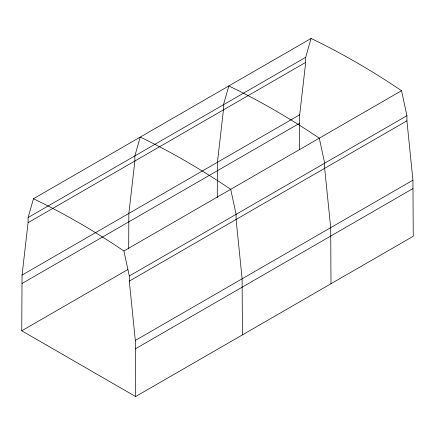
<?xml version="1.0" encoding="UTF-8"?>
<svg xmlns="http://www.w3.org/2000/svg" width="435" height="435" viewBox="0 0 435 435"><rect width="100%" height="100%" fill="white"/><g stroke="black" fill="none" stroke-linecap="round" stroke-linejoin="round"><path stroke-width="0.65" d="M21.75 330.79L22.065 275.083L28.079 222.666L28.079 217.554L33.457 198.741L311.074 38.459A763.697 440.921 60 0 1 401.543 90.692L406.921 115.715L406.921 120.832L412.935 180.188L413.25 236.259L135.633 396.541L21.75 330.79L127.961 269.472M128.684 248.858L128.863 213.427L134.872 161.01L134.872 155.899L140.249 137.085A763.697 440.921 60 0 1 230.724 189.317L236.102 214.341L236.102 219.452L242.11 278.813L242.425 334.879M217.255 197.724L217.435 162.288L223.449 109.87L223.449 104.759L228.826 85.945A763.697 440.921 60 0 1 319.295 138.178L324.673 163.201L324.673 168.318L330.687 227.674L331.002 283.745M299.508 149.558L299.682 114.802L305.696 62.384L305.696 57.273L311.074 38.459M28.079 217.554L305.696 57.273M28.079 222.666L305.696 62.384M22.065 275.083L299.682 114.802M22.065 283.484L299.682 123.203M33.457 198.741A763.697 440.921 60 0 1 123.926 250.979L401.543 90.692M135.633 396.541L135.318 340.469L129.304 281.113L129.304 275.997L406.921 115.715M129.304 281.113L406.921 120.832M135.318 340.469L412.935 180.188M135.318 348.87L412.935 188.589M123.926 250.979L129.304 275.997"/></g></svg>
